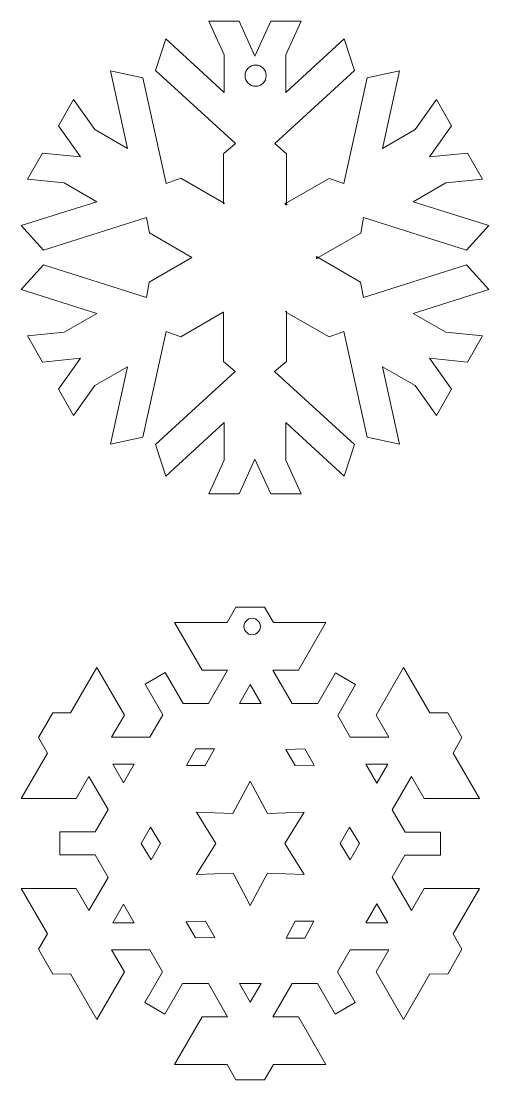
# Model space of a CAD drawing. Header units: millimetres. Extents: x -103 to 102, y -103 to 103.
# Drawn here: x 0.2 to 32.9, y -61.4 to 12.7 of the extents above; entities that cross this region are included whole.
import ezdxf

# ---------------------------------------------------------------- set-up
doc = ezdxf.new("R2010")
doc.units = ezdxf.units.MM
doc.header["$MEASUREMENT"] = 0
doc.layers.add('layer 1', color=7, linetype='Continuous')

msp = doc.modelspace()

# ---------------------------------------------------------------- linework, layer by layer
at = {"layer": 'layer 1', "color": 115, "lineweight": 9}
for points, knots in [([(24.3816, -16.4142), (24.3816, -16.4142), (26.6454, -16.9022), (26.6454, -16.9022), (26.6454, -16.9022), (26.6454, -16.9022), (25.4494, -11.4797), (25.4494, -11.4797), (25.4494, -11.4797), (25.4494, -11.4797), (27.7301, -12.7963), (27.7301, -12.7963), (27.7301, -12.7963), (27.7301, -12.7963), (29.2379, -14.9019), (29.2379, -14.9019), (29.2379, -14.9019), (29.2379, -14.9019), (30.291, -13.0606), (30.291, -13.0606), (30.291, -13.0606), (30.291, -13.0606), (28.736, -10.8904), (28.736, -10.8904), (28.736, -10.8904), (28.736, -10.8904), (31.393, -11.1519), (31.393, -11.1519), (31.393, -11.1519), (31.393, -11.1519), (32.4611, -9.3193), (32.4611, -9.3193), (32.4611, -9.3193), (32.4611, -9.3193), (29.8837, -9.0662), (29.8837, -9.0662), (29.8837, -9.0662), (29.8837, -9.0662), (27.6029, -7.7494), (27.6029, -7.7494), (27.6029, -7.7494), (27.6029, -7.7494), (32.8971, -6.0738), (32.8971, -6.0738), (32.8971, -6.0738), (32.8971, -6.0738), (31.3427, -4.3576), (31.3427, -4.3576), (31.3427, -4.3576), (31.3427, -4.3576), (24.127, -6.6429), (24.127, -6.6429), (24.127, -6.6429), (24.127, -6.6429), (23.9225, -5.568), (23.9225, -5.568), (23.9225, -5.568), (23.9225, -5.568), (20.9489, -3.8512), (20.9489, -3.8512), (20.9489, -3.8512), (20.9489, -3.8512), (20.8258, -3.9238), (20.8258, -3.9238), (20.8258, -3.9238), (20.8258, -3.9238), (20.8264, -3.8845), (20.8264, -3.8845), (20.8264, -3.8845), (20.8264, -3.8463), (20.8259, -3.8084), (20.8248, -3.7706), (20.8248, -3.7706), (20.8248, -3.7706), (20.9555, -3.8481), (20.9555, -3.8481), (20.9555, -3.8481), (20.9555, -3.8481), (23.9291, -2.1313), (23.9291, -2.1313), (23.9291, -2.1313), (23.9291, -2.1313), (24.1325, -1.0466), (24.1325, -1.0466), (24.1325, -1.0466), (24.1325, -1.0466), (31.3427, -3.3302), (31.3427, -3.3302), (31.3427, -3.3302), (31.3427, -3.3302), (32.8971, -1.6138), (32.8971, -1.6138), (32.8971, -1.6138), (32.8971, -1.6138), (27.6029, 0.0617), (27.6029, 0.0617), (27.6029, 0.0617), (27.6029, 0.0617), (29.8837, 1.3785), (29.8837, 1.3785), (29.8837, 1.3785), (29.8837, 1.3785), (32.4611, 1.6316), (32.4611, 1.6316), (32.4611, 1.6316), (32.4611, 1.6316), (31.393, 3.4642), (31.393, 3.4642), (31.393, 3.4642), (31.393, 3.4642), (28.736, 3.2027), (28.736, 3.2027), (28.736, 3.2027), (28.736, 3.2027), (30.291, 5.373), (30.291, 5.373), (30.291, 5.373), (30.291, 5.373), (29.2379, 7.2141), (29.2379, 7.2141), (29.2379, 7.2141), (29.2379, 7.2141), (27.7301, 5.1086), (27.7301, 5.1086), (27.7301, 5.1086), (27.7301, 5.1086), (25.4492, 3.7919), (25.4492, 3.7919), (25.4492, 3.7919), (25.4492, 3.7919), (26.6452, 9.2145), (26.6452, 9.2145), (26.6452, 9.2145), (26.6452, 9.2145), (24.3816, 8.7265), (24.3816, 8.7265), (24.3816, 8.7265), (24.3816, 8.7265), (22.7532, 1.3349), (22.7532, 1.3349), (22.7532, 1.3349), (22.7532, 1.3349), (21.7199, 1.6953), (21.7199, 1.6953), (21.7199, 1.6953), (21.7199, 1.6953), (18.7463, -0.0216), (18.7463, -0.0216), (18.7463, -0.0216), (18.7463, -0.0216), (18.7476, -0.17), (18.7476, -0.17), (18.7476, -0.17), (18.7029, -0.1426), (18.6578, -0.1159), (18.6121, -0.09), (18.6121, -0.09), (18.6121, -0.09), (18.7469, -0.0143), (18.7469, -0.0143), (18.7469, -0.0143), (18.7469, -0.0143), (18.7469, 3.4191), (18.7469, 3.4191), (18.7469, 3.4191), (18.7469, 3.4191), (17.9093, 4.1376), (17.9093, 4.1376), (17.9093, 4.1376), (17.9093, 4.1376), (23.492, 9.2399), (23.492, 9.2399), (23.492, 9.2399), (23.492, 9.2399), (22.7828, 11.4443), (22.7828, 11.4443), (22.7828, 11.4443), (22.7828, 11.4443), (18.6846, 7.6972), (18.6846, 7.6972), (18.6846, 7.6972), (18.6846, 7.6972), (18.6846, 10.3308), (18.6846, 10.3308), (18.6846, 10.3308), (18.6846, 10.3308), (19.7541, 12.6894), (19.7541, 12.6894), (19.7541, 12.6894), (19.7541, 12.6894), (17.6331, 12.6807), (17.6331, 12.6807), (17.6331, 12.6807), (17.6331, 12.6807), (16.5311, 10.249), (16.5311, 10.249), (16.5311, 10.249), (16.5311, 10.249), (15.4291, 12.6807), (15.4291, 12.6807), (15.4291, 12.6807), (15.4291, 12.6807), (13.308, 12.6894), (13.308, 12.6894), (13.308, 12.6894), (13.308, 12.6894), (14.3775, 10.3308), (14.3775, 10.3308), (14.3775, 10.3308), (14.3775, 10.3308), (14.3775, 7.6972), (14.3775, 7.6972), (14.3775, 7.6972), (14.3775, 7.6972), (10.2793, 11.4443), (10.2793, 11.4443), (10.2793, 11.4443), (10.2793, 11.4443), (9.5702, 9.2399), (9.5702, 9.2399), (9.5702, 9.2399), (9.5702, 9.2399), (15.1572, 4.134), (15.1572, 4.134), (15.1572, 4.134), (15.1572, 4.134), (14.3285, 3.4191), (14.3285, 3.4191), (14.3285, 3.4191), (14.3285, 3.4191), (14.3285, -0.0143), (14.3285, -0.0143), (14.3285, -0.0143), (14.3285, -0.0143), (14.3945, -0.0516), (14.3945, -0.0516), (14.3945, -0.0516), (14.3945, -0.0516), (14.3215, -0.0924), (14.3215, -0.0924), (14.3215, -0.0924), (14.3215, -0.0924), (14.3225, -0.0102), (14.3225, -0.0102), (14.3225, -0.0102), (14.3225, -0.0102), (11.3489, 1.7067), (11.3489, 1.7067), (11.3489, 1.7067), (11.3489, 1.7067), (10.3079, 1.3404), (10.3079, 1.3404), (10.3079, 1.3404), (10.3079, 1.3404), (8.6806, 8.7263), (8.6806, 8.7263), (8.6806, 8.7263), (8.6806, 8.7263), (6.417, 9.2144), (6.417, 9.2144), (6.417, 9.2144), (6.417, 9.2144), (7.613, 3.7917), (7.613, 3.7917), (7.613, 3.7917), (7.613, 3.7917), (5.3321, 5.1085), (5.3321, 5.1085), (5.3321, 5.1085), (5.3321, 5.1085), (3.8244, 7.2139), (3.8244, 7.2139), (3.8244, 7.2139), (3.8244, 7.2139), (2.7712, 5.3728), (2.7712, 5.3728), (2.7712, 5.3728), (2.7712, 5.3728), (4.3262, 3.2026), (4.3262, 3.2026), (4.3262, 3.2026), (4.3262, 3.2026), (1.6693, 3.464), (1.6693, 3.464), (1.6693, 3.464), (1.6693, 3.464), (0.6012, 1.6314), (0.6012, 1.6314), (0.6012, 1.6314), (0.6012, 1.6314), (3.1785, 1.3782), (3.1785, 1.3782), (3.1785, 1.3782), (3.1785, 1.3782), (5.4592, 0.0616), (5.4592, 0.0616), (5.4592, 0.0616), (5.4592, 0.0616), (0.1651, -1.614), (0.1651, -1.614), (0.1651, -1.614), (0.1651, -1.614), (1.7197, -3.3304), (1.7197, -3.3304), (1.7197, -3.3304), (1.7197, -3.3304), (8.9351, -1.045), (8.9351, -1.045), (8.9351, -1.045), (8.9351, -1.045), (9.1397, -2.1199), (9.1397, -2.1199), (9.1397, -2.1199), (9.1397, -2.1199), (12.1122, -3.8361), (12.1122, -3.8361), (12.1122, -3.8361), (12.1122, -3.8361), (12.112, -3.843), (12.112, -3.843), (12.112, -3.843), (12.112, -3.843), (12.1066, -3.8397), (12.1066, -3.8397), (12.1066, -3.8397), (12.1066, -3.8397), (9.133, -5.5565), (9.133, -5.5565), (9.133, -5.5565), (9.133, -5.5565), (8.9296, -6.6411), (8.9296, -6.6411), (8.9296, -6.6411), (8.9296, -6.6411), (1.7197, -4.3577), (1.7197, -4.3577), (1.7197, -4.3577), (1.7197, -4.3577), (0.1651, -6.074), (0.1651, -6.074), (0.1651, -6.074), (0.1651, -6.074), (5.4592, -7.7494), (5.4592, -7.7494), (5.4592, -7.7494), (5.4592, -7.7494), (3.1785, -9.0664), (3.1785, -9.0664), (3.1785, -9.0664), (3.1785, -9.0664), (0.6012, -9.3195), (0.6012, -9.3195), (0.6012, -9.3195), (0.6012, -9.3195), (1.6693, -11.152), (1.6693, -11.152), (1.6693, -11.152), (1.6693, -11.152), (4.3262, -10.8904), (4.3262, -10.8904), (4.3262, -10.8904), (4.3262, -10.8904), (2.7712, -13.0607), (2.7712, -13.0607), (2.7712, -13.0607), (2.7712, -13.0607), (3.8244, -14.902), (3.8244, -14.902), (3.8244, -14.902), (3.8244, -14.902), (5.3321, -12.7963), (5.3321, -12.7963), (5.3321, -12.7963), (5.3321, -12.7963), (7.613, -11.4797), (7.613, -11.4797), (7.613, -11.4797), (7.613, -11.4797), (6.417, -16.9022), (6.417, -16.9022), (6.417, -16.9022), (6.417, -16.9022), (8.6806, -16.4142), (8.6806, -16.4142), (8.6806, -16.4142), (8.6806, -16.4142), (10.3091, -9.0227), (10.3091, -9.0227), (10.3091, -9.0227), (10.3091, -9.0227), (11.3423, -9.383), (11.3423, -9.383), (11.3423, -9.383), (11.3423, -9.383), (14.3094, -7.67), (14.3094, -7.67), (14.3094, -7.67), (14.3094, -7.67), (14.3156, -7.6732), (14.3156, -7.6732), (14.3156, -7.6732), (14.3156, -7.6732), (14.3153, -7.6735), (14.3153, -7.6735), (14.3153, -7.6735), (14.3153, -7.6735), (14.3153, -11.1072), (14.3153, -11.1072), (14.3153, -11.1072), (14.3153, -11.1072), (15.1531, -11.8256), (15.1531, -11.8256), (15.1531, -11.8256), (15.1531, -11.8256), (9.5702, -16.9278), (9.5702, -16.9278), (9.5702, -16.9278), (9.5702, -16.9278), (10.2793, -19.1323), (10.2793, -19.1323), (10.2793, -19.1323), (10.2793, -19.1323), (14.3776, -15.3852), (14.3776, -15.3852), (14.3776, -15.3852), (14.3776, -15.3852), (14.3776, -18.0188), (14.3776, -18.0188), (14.3776, -18.0188), (14.3776, -18.0188), (13.3081, -20.3773), (13.3081, -20.3773), (13.3081, -20.3773), (13.3081, -20.3773), (15.4291, -20.3687), (15.4291, -20.3687), (15.4291, -20.3687), (15.4291, -20.3687), (16.5311, -17.9369), (16.5311, -17.9369), (16.5311, -17.9369), (16.5311, -17.9369), (17.6332, -20.3687), (17.6332, -20.3687), (17.6332, -20.3687), (17.6332, -20.3687), (19.7543, -20.3773), (19.7543, -20.3773), (19.7543, -20.3773), (19.7543, -20.3773), (18.6846, -18.0187), (18.6846, -18.0187), (18.6846, -18.0187), (18.6846, -18.0187), (18.6846, -15.3852), (18.6846, -15.3852), (18.6846, -15.3852), (18.6846, -15.3852), (22.7828, -19.1321), (22.7828, -19.1321), (22.7828, -19.1321), (22.7828, -19.1321), (23.4921, -16.9278), (23.4921, -16.9278), (23.4921, -16.9278), (23.4921, -16.9278), (17.9051, -11.8218), (17.9051, -11.8218), (17.9051, -11.8218), (17.9051, -11.8218), (18.7336, -11.1072), (18.7336, -11.1072), (18.7336, -11.1072), (18.7336, -11.1072), (18.7336, -7.6735), (18.7336, -7.6735), (18.7336, -7.6735), (18.7336, -7.6735), (18.677, -7.6415), (18.677, -7.6415), (18.677, -7.6415), (18.677, -7.6415), (18.7405, -7.6036), (18.7405, -7.6036), (18.7405, -7.6036), (18.7405, -7.6036), (18.7396, -7.6777), (18.7396, -7.6777), (18.7396, -7.6777), (18.7396, -7.6777), (21.7133, -9.3945), (21.7133, -9.3945), (21.7133, -9.3945), (21.7133, -9.3945), (22.7543, -9.0283), (22.7543, -9.0283), (22.7543, -9.0283), (22.7543, -9.0283), (24.3816, -16.4142), (24.3816, -16.4142)], [0, 0, 0, 0, 0.0079365, 0.0079365, 0.0079365, 0.0079365, 0.015873, 0.015873, 0.015873, 0.015873, 0.0238095, 0.0238095, 0.0238095, 0.0238095, 0.031746, 0.031746, 0.031746, 0.031746, 0.0396825, 0.0396825, 0.0396825, 0.0396825, 0.047619, 0.047619, 0.047619, 0.047619, 0.0555556, 0.0555556, 0.0555556, 0.0555556, 0.0634921, 0.0634921, 0.0634921, 0.0634921, 0.0714286, 0.0714286, 0.0714286, 0.0714286, 0.0793651, 0.0793651, 0.0793651, 0.0793651, 0.0873016, 0.0873016, 0.0873016, 0.0873016, 0.0952381, 0.0952381, 0.0952381, 0.0952381, 0.1031746, 0.1031746, 0.1031746, 0.1031746, 0.1111111, 0.1111111, 0.1111111, 0.1111111, 0.1190476, 0.1190476, 0.1190476, 0.1190476, 0.1269841, 0.1269841, 0.1269841, 0.1269841, 0.1349206, 0.1349206, 0.1349206, 0.1349206, 0.1428571, 0.1428571, 0.1428571, 0.1428571, 0.1507937, 0.1507937, 0.1507937, 0.1507937, 0.1587302, 0.1587302, 0.1587302, 0.1587302, 0.1666667, 0.1666667, 0.1666667, 0.1666667, 0.1746032, 0.1746032, 0.1746032, 0.1746032, 0.1825397, 0.1825397, 0.1825397, 0.1825397, 0.1904762, 0.1904762, 0.1904762, 0.1904762, 0.1984127, 0.1984127, 0.1984127, 0.1984127, 0.2063492, 0.2063492, 0.2063492, 0.2063492, 0.2142857, 0.2142857, 0.2142857, 0.2142857, 0.2222222, 0.2222222, 0.2222222, 0.2222222, 0.2301587, 0.2301587, 0.2301587, 0.2301587, 0.2380952, 0.2380952, 0.2380952, 0.2380952, 0.2460317, 0.2460317, 0.2460317, 0.2460317, 0.2539683, 0.2539683, 0.2539683, 0.2539683, 0.2619048, 0.2619048, 0.2619048, 0.2619048, 0.2698413, 0.2698413, 0.2698413, 0.2698413, 0.2777778, 0.2777778, 0.2777778, 0.2777778, 0.2857143, 0.2857143, 0.2857143, 0.2857143, 0.2936508, 0.2936508, 0.2936508, 0.2936508, 0.3015873, 0.3015873, 0.3015873, 0.3015873, 0.3095238, 0.3095238, 0.3095238, 0.3095238, 0.3174603, 0.3174603, 0.3174603, 0.3174603, 0.3253968, 0.3253968, 0.3253968, 0.3253968, 0.3333333, 0.3333333, 0.3333333, 0.3333333, 0.3412698, 0.3412698, 0.3412698, 0.3412698, 0.3492063, 0.3492063, 0.3492063, 0.3492063, 0.3571429, 0.3571429, 0.3571429, 0.3571429, 0.3650794, 0.3650794, 0.3650794, 0.3650794, 0.3730159, 0.3730159, 0.3730159, 0.3730159, 0.3809524, 0.3809524, 0.3809524, 0.3809524, 0.3888889, 0.3888889, 0.3888889, 0.3888889, 0.3968254, 0.3968254, 0.3968254, 0.3968254, 0.4047619, 0.4047619, 0.4047619, 0.4047619, 0.4126984, 0.4126984, 0.4126984, 0.4126984, 0.4206349, 0.4206349, 0.4206349, 0.4206349, 0.4285714, 0.4285714, 0.4285714, 0.4285714, 0.4365079, 0.4365079, 0.4365079, 0.4365079, 0.4444444, 0.4444444, 0.4444444, 0.4444444, 0.452381, 0.452381, 0.452381, 0.452381, 0.4603175, 0.4603175, 0.4603175, 0.4603175, 0.468254, 0.468254, 0.468254, 0.468254, 0.4761905, 0.4761905, 0.4761905, 0.4761905, 0.484127, 0.484127, 0.484127, 0.484127, 0.4920635, 0.4920635, 0.4920635, 0.4920635, 0.5, 0.5, 0.5, 0.5, 0.5079365, 0.5079365, 0.5079365, 0.5079365, 0.515873, 0.515873, 0.515873, 0.515873, 0.5238095, 0.5238095, 0.5238095, 0.5238095, 0.531746, 0.531746, 0.531746, 0.531746, 0.5396825, 0.5396825, 0.5396825, 0.5396825, 0.547619, 0.547619, 0.547619, 0.547619, 0.5555556, 0.5555556, 0.5555556, 0.5555556, 0.5634921, 0.5634921, 0.5634921, 0.5634921, 0.5714286, 0.5714286, 0.5714286, 0.5714286, 0.5793651, 0.5793651, 0.5793651, 0.5793651, 0.5873016, 0.5873016, 0.5873016, 0.5873016, 0.5952381, 0.5952381, 0.5952381, 0.5952381, 0.6031746, 0.6031746, 0.6031746, 0.6031746, 0.6111111, 0.6111111, 0.6111111, 0.6111111, 0.6190476, 0.6190476, 0.6190476, 0.6190476, 0.6269841, 0.6269841, 0.6269841, 0.6269841, 0.6349206, 0.6349206, 0.6349206, 0.6349206, 0.6428571, 0.6428571, 0.6428571, 0.6428571, 0.6507937, 0.6507937, 0.6507937, 0.6507937, 0.6587302, 0.6587302, 0.6587302, 0.6587302, 0.6666667, 0.6666667, 0.6666667, 0.6666667, 0.6746032, 0.6746032, 0.6746032, 0.6746032, 0.6825397, 0.6825397, 0.6825397, 0.6825397, 0.6904762, 0.6904762, 0.6904762, 0.6904762, 0.6984127, 0.6984127, 0.6984127, 0.6984127, 0.7063492, 0.7063492, 0.7063492, 0.7063492, 0.7142857, 0.7142857, 0.7142857, 0.7142857, 0.7222222, 0.7222222, 0.7222222, 0.7222222, 0.7301587, 0.7301587, 0.7301587, 0.7301587, 0.7380952, 0.7380952, 0.7380952, 0.7380952, 0.7460317, 0.7460317, 0.7460317, 0.7460317, 0.7539683, 0.7539683, 0.7539683, 0.7539683, 0.7619048, 0.7619048, 0.7619048, 0.7619048, 0.7698413, 0.7698413, 0.7698413, 0.7698413, 0.7777778, 0.7777778, 0.7777778, 0.7777778, 0.7857143, 0.7857143, 0.7857143, 0.7857143, 0.7936508, 0.7936508, 0.7936508, 0.7936508, 0.8015873, 0.8015873, 0.8015873, 0.8015873, 0.8095238, 0.8095238, 0.8095238, 0.8095238, 0.8174603, 0.8174603, 0.8174603, 0.8174603, 0.8253968, 0.8253968, 0.8253968, 0.8253968, 0.8333333, 0.8333333, 0.8333333, 0.8333333, 0.8412698, 0.8412698, 0.8412698, 0.8412698, 0.8492063, 0.8492063, 0.8492063, 0.8492063, 0.8571429, 0.8571429, 0.8571429, 0.8571429, 0.8650794, 0.8650794, 0.8650794, 0.8650794, 0.8730159, 0.8730159, 0.8730159, 0.8730159, 0.8809524, 0.8809524, 0.8809524, 0.8809524, 0.8888889, 0.8888889, 0.8888889, 0.8888889, 0.8968254, 0.8968254, 0.8968254, 0.8968254, 0.9047619, 0.9047619, 0.9047619, 0.9047619, 0.9126984, 0.9126984, 0.9126984, 0.9126984, 0.9206349, 0.9206349, 0.9206349, 0.9206349, 0.9285714, 0.9285714, 0.9285714, 0.9285714, 0.9365079, 0.9365079, 0.9365079, 0.9365079, 0.9444444, 0.9444444, 0.9444444, 0.9444444, 0.952381, 0.952381, 0.952381, 0.952381, 0.9603175, 0.9603175, 0.9603175, 0.9603175, 0.968254, 0.968254, 0.968254, 0.968254, 0.9761905, 0.9761905, 0.9761905, 0.9761905, 0.984127, 0.984127, 0.984127, 0.984127, 1, 1, 1, 1]), ([(16.5742, 9.6185), (16.9836, 9.6185), (17.3154, 9.2867), (17.3154, 8.8774), (17.3154, 8.8774), (17.3154, 8.4682), (16.9836, 8.1363), (16.5742, 8.1363), (16.5742, 8.1363), (16.165, 8.1363), (15.8331, 8.4682), (15.8331, 8.8774), (15.8331, 8.8774), (15.8331, 9.2867), (16.165, 9.6185), (16.5742, 9.6185)], [0, 0, 0, 0, 0.2, 0.2, 0.2, 0.2, 0.4, 0.4, 0.4, 0.4, 0.6, 0.6, 0.6, 0.6, 1, 1, 1, 1])]:
    msp.add_open_spline(points, degree=3, knots=knots, dxfattribs=at)
at = {"layer": 'layer 1', "color": 230, "lineweight": 9}
for points, knots in [([(32.2326, -47.9679), (32.2326, -47.9679), (32.2326, -47.9679), (32.2326, -47.9679), (32.2326, -47.9679), (32.2326, -47.9679), (30.3916, -51.1512), (30.3916, -51.1512), (30.3916, -51.1512), (30.3916, -51.1512), (31.0167, -52.23), (31.0167, -52.23), (31.0167, -52.23), (31.0167, -52.23), (30.0176, -53.9605), (30.0176, -53.9605), (30.0176, -53.9605), (30.0176, -53.9605), (28.771, -53.9585), (28.771, -53.9585), (28.771, -53.9585), (28.771, -53.9585), (26.9346, -57.1444), (26.9346, -57.1444), (26.9346, -57.1444), (26.9346, -57.1444), (25.0089, -53.8013), (25.0089, -53.8013), (25.0089, -53.8013), (25.0089, -53.8013), (25.9047, -52.2627), (25.9047, -52.2627), (25.9047, -52.2627), (25.9047, -52.2627), (23.2028, -52.2627), (23.2028, -52.2627), (23.2028, -52.2627), (23.2028, -52.2627), (22.3091, -53.8107), (22.3091, -53.8107), (22.3091, -53.8107), (22.3091, -53.8107), (23.5524, -55.9641), (23.5524, -55.9641), (23.5524, -55.9641), (23.5524, -55.9641), (22.1469, -56.7756), (22.1469, -56.7756), (22.1469, -56.7756), (22.1469, -56.7756), (20.9042, -54.6228), (20.9042, -54.6228), (20.9042, -54.6228), (20.9042, -54.6228), (19.1282, -54.623), (19.1282, -54.623), (19.1282, -54.623), (19.1282, -54.623), (17.7839, -56.9512), (17.7839, -56.9512), (17.7839, -56.9512), (17.7839, -56.9512), (19.5644, -56.9447), (19.5644, -56.9447), (19.5644, -56.9447), (19.5644, -56.9447), (21.4968, -60.2838), (21.4968, -60.2838), (21.4968, -60.2838), (21.4968, -60.2838), (17.8196, -60.2814), (17.8196, -60.2814), (17.8196, -60.2814), (17.8196, -60.2814), (17.198, -61.362), (17.198, -61.362), (17.198, -61.362), (17.198, -61.362), (15.1998, -61.362), (15.1998, -61.362), (15.1998, -61.362), (15.1998, -61.362), (14.5781, -60.2814), (14.5781, -60.2814), (14.5781, -60.2814), (14.5781, -60.2814), (10.9009, -60.2838), (10.9009, -60.2838), (10.9009, -60.2838), (10.9009, -60.2838), (12.8333, -56.9447), (12.8333, -56.9447), (12.8333, -56.9447), (12.8333, -56.9447), (14.6136, -56.9512), (14.6136, -56.9512), (14.6136, -56.9512), (14.6136, -56.9512), (13.2696, -54.6232), (13.2696, -54.6232), (13.2696, -54.6232), (13.2696, -54.6232), (11.4683, -54.6233), (11.4683, -54.6233), (11.4683, -54.6233), (11.4683, -54.6233), (10.232, -56.7647), (10.232, -56.7647), (10.232, -56.7647), (10.232, -56.7647), (8.8266, -55.9533), (8.8266, -55.9533), (8.8266, -55.9533), (8.8266, -55.9533), (10.0622, -53.8131), (10.0622, -53.8131), (10.0622, -53.8131), (10.0622, -53.8131), (9.167, -52.2627), (9.167, -52.2627), (9.167, -52.2627), (9.167, -52.2627), (6.493, -52.2627), (6.493, -52.2627), (6.493, -52.2627), (6.493, -52.2627), (7.3887, -53.8013), (7.3887, -53.8013), (7.3887, -53.8013), (7.3887, -53.8013), (5.4631, -57.1445), (5.4631, -57.1445), (5.4631, -57.1445), (5.4631, -57.1445), (3.6268, -53.9586), (3.6268, -53.9586), (3.6268, -53.9586), (3.6268, -53.9586), (2.3801, -53.9606), (2.3801, -53.9606), (2.3801, -53.9606), (2.3801, -53.9606), (1.3809, -52.23), (1.3809, -52.23), (1.3809, -52.23), (1.3809, -52.23), (2.006, -51.1513), (2.006, -51.1513), (2.006, -51.1513), (2.006, -51.1513), (0.1651, -47.9681), (0.1651, -47.9681), (0.1651, -47.9681), (0.1651, -47.9681), (4.0233, -47.972), (4.0233, -47.972), (4.0233, -47.972), (4.0233, -47.972), (4.9077, -49.5171), (4.9077, -49.5171), (4.9077, -49.5171), (4.9077, -49.5171), (6.2448, -47.2013), (6.2448, -47.2013), (6.2448, -47.2013), (6.2448, -47.2013), (5.337, -45.6292), (5.337, -45.6292), (5.337, -45.6292), (5.337, -45.6292), (2.8784, -45.6292), (2.8784, -45.6292), (2.8784, -45.6292), (2.8784, -45.6292), (2.8784, -44.0064), (2.8784, -44.0064), (2.8784, -44.0064), (2.8784, -44.0064), (5.3495, -44.0064), (5.3495, -44.0064), (5.3495, -44.0064), (5.3495, -44.0064), (6.2447, -42.4557), (6.2447, -42.4557), (6.2447, -42.4557), (6.2447, -42.4557), (4.9077, -40.1401), (4.9077, -40.1401), (4.9077, -40.1401), (4.9077, -40.1401), (4.0233, -41.6851), (4.0233, -41.6851), (4.0233, -41.6851), (4.0233, -41.6851), (0.1651, -41.6892), (0.1651, -41.6892), (0.1651, -41.6892), (0.1651, -41.6892), (2.006, -38.5059), (2.006, -38.5059), (2.006, -38.5059), (2.006, -38.5059), (1.3809, -37.4273), (1.3809, -37.4273), (1.3809, -37.4273), (1.3809, -37.4273), (2.3801, -35.6968), (2.3801, -35.6968), (2.3801, -35.6968), (2.3801, -35.6968), (3.6268, -35.6986), (3.6268, -35.6986), (3.6268, -35.6986), (3.6268, -35.6986), (5.4631, -32.5127), (5.4631, -32.5127), (5.4631, -32.5127), (5.4631, -32.5127), (7.3886, -35.856), (7.3886, -35.856), (7.3886, -35.856), (7.3886, -35.856), (6.493, -37.3946), (6.493, -37.3946), (6.493, -37.3946), (6.493, -37.3946), (9.1665, -37.3946), (9.1665, -37.3946), (9.1665, -37.3946), (9.1665, -37.3946), (10.0743, -35.822), (10.0743, -35.822), (10.0743, -35.822), (10.0743, -35.822), (8.8453, -33.6931), (8.8453, -33.6931), (8.8453, -33.6931), (8.8453, -33.6931), (10.2506, -32.8816), (10.2506, -32.8816), (10.2506, -32.8816), (10.2506, -32.8816), (11.4935, -35.0343), (11.4935, -35.0343), (11.4935, -35.0343), (11.4935, -35.0343), (13.2694, -35.0343), (13.2694, -35.0343), (13.2694, -35.0343), (13.2694, -35.0343), (14.6136, -32.706), (14.6136, -32.706), (14.6136, -32.706), (14.6136, -32.706), (12.8333, -32.7126), (12.8333, -32.7126), (12.8333, -32.7126), (12.8333, -32.7126), (10.9008, -29.3733), (10.9008, -29.3733), (10.9008, -29.3733), (10.9008, -29.3733), (14.5781, -29.3759), (14.5781, -29.3759), (14.5781, -29.3759), (14.5781, -29.3759), (15.1997, -28.2953), (15.1997, -28.2953), (15.1997, -28.2953), (15.1997, -28.2953), (17.198, -28.2953), (17.198, -28.2953), (17.198, -28.2953), (17.198, -28.2953), (17.8195, -29.3759), (17.8195, -29.3759), (17.8195, -29.3759), (17.8195, -29.3759), (21.4967, -29.3733), (21.4967, -29.3733), (21.4967, -29.3733), (21.4967, -29.3733), (19.5643, -32.7126), (19.5643, -32.7126), (19.5643, -32.7126), (19.5643, -32.7126), (17.7839, -32.706), (17.7839, -32.706), (17.7839, -32.706), (17.7839, -32.706), (19.128, -35.034), (19.128, -35.034), (19.128, -35.034), (19.128, -35.034), (20.9292, -35.0339), (20.9292, -35.0339), (20.9292, -35.0339), (20.9292, -35.0339), (22.1657, -32.8924), (22.1657, -32.8924), (22.1657, -32.8924), (22.1657, -32.8924), (23.5711, -33.7038), (23.5711, -33.7038), (23.5711, -33.7038), (23.5711, -33.7038), (22.3213, -35.8685), (22.3213, -35.8685), (22.3213, -35.8685), (22.3213, -35.8685), (23.2022, -37.3944), (23.2022, -37.3944), (23.2022, -37.3944), (23.2022, -37.3944), (25.9047, -37.3944), (25.9047, -37.3944), (25.9047, -37.3944), (25.9047, -37.3944), (25.0088, -35.8558), (25.0088, -35.8558), (25.0088, -35.8558), (25.0088, -35.8558), (26.9344, -32.5125), (26.9344, -32.5125), (26.9344, -32.5125), (26.9344, -32.5125), (28.7708, -35.6984), (28.7708, -35.6984), (28.7708, -35.6984), (28.7708, -35.6984), (30.0176, -35.6966), (30.0176, -35.6966), (30.0176, -35.6966), (30.0176, -35.6966), (31.0166, -37.4271), (31.0166, -37.4271), (31.0166, -37.4271), (31.0166, -37.4271), (30.3916, -38.5057), (30.3916, -38.5057), (30.3916, -38.5057), (30.3916, -38.5057), (32.2326, -41.689), (32.2326, -41.689), (32.2326, -41.689), (32.2326, -41.689), (28.3745, -41.6851), (28.3745, -41.6851), (28.3745, -41.6851), (28.3745, -41.6851), (27.4899, -40.14), (27.4899, -40.14), (27.4899, -40.14), (27.4899, -40.14), (26.1387, -42.4804), (26.1387, -42.4804), (26.1387, -42.4804), (26.1387, -42.4804), (27.0323, -44.0279), (27.0323, -44.0279), (27.0323, -44.0279), (27.0323, -44.0279), (29.5193, -44.0279), (29.5193, -44.0279), (29.5193, -44.0279), (29.5193, -44.0279), (29.5193, -45.6507), (29.5193, -45.6507), (29.5193, -45.6507), (29.5193, -45.6507), (27.0198, -45.6507), (27.0198, -45.6507), (27.0198, -45.6507), (27.0198, -45.6507), (26.1389, -47.1768), (26.1389, -47.1768), (26.1389, -47.1768), (26.1389, -47.1768), (27.4899, -49.517), (27.4899, -49.517), (27.4899, -49.517), (27.4899, -49.517), (28.3745, -47.972), (28.3745, -47.972), (28.3745, -47.972), (28.3745, -47.972), (32.2326, -47.9679), (32.2326, -47.9679)], [0, 0, 0, 0, 0.0102041, 0.0102041, 0.0102041, 0.0102041, 0.0204082, 0.0204082, 0.0204082, 0.0204082, 0.0306122, 0.0306122, 0.0306122, 0.0306122, 0.0408163, 0.0408163, 0.0408163, 0.0408163, 0.0510204, 0.0510204, 0.0510204, 0.0510204, 0.0612245, 0.0612245, 0.0612245, 0.0612245, 0.0714286, 0.0714286, 0.0714286, 0.0714286, 0.0816327, 0.0816327, 0.0816327, 0.0816327, 0.0918367, 0.0918367, 0.0918367, 0.0918367, 0.1020408, 0.1020408, 0.1020408, 0.1020408, 0.1122449, 0.1122449, 0.1122449, 0.1122449, 0.122449, 0.122449, 0.122449, 0.122449, 0.1326531, 0.1326531, 0.1326531, 0.1326531, 0.1428571, 0.1428571, 0.1428571, 0.1428571, 0.1530612, 0.1530612, 0.1530612, 0.1530612, 0.1632653, 0.1632653, 0.1632653, 0.1632653, 0.1734694, 0.1734694, 0.1734694, 0.1734694, 0.1836735, 0.1836735, 0.1836735, 0.1836735, 0.1938776, 0.1938776, 0.1938776, 0.1938776, 0.2040816, 0.2040816, 0.2040816, 0.2040816, 0.2142857, 0.2142857, 0.2142857, 0.2142857, 0.2244898, 0.2244898, 0.2244898, 0.2244898, 0.2346939, 0.2346939, 0.2346939, 0.2346939, 0.244898, 0.244898, 0.244898, 0.244898, 0.255102, 0.255102, 0.255102, 0.255102, 0.2653061, 0.2653061, 0.2653061, 0.2653061, 0.2755102, 0.2755102, 0.2755102, 0.2755102, 0.2857143, 0.2857143, 0.2857143, 0.2857143, 0.2959184, 0.2959184, 0.2959184, 0.2959184, 0.3061224, 0.3061224, 0.3061224, 0.3061224, 0.3163265, 0.3163265, 0.3163265, 0.3163265, 0.3265306, 0.3265306, 0.3265306, 0.3265306, 0.3367347, 0.3367347, 0.3367347, 0.3367347, 0.3469388, 0.3469388, 0.3469388, 0.3469388, 0.3571429, 0.3571429, 0.3571429, 0.3571429, 0.3673469, 0.3673469, 0.3673469, 0.3673469, 0.377551, 0.377551, 0.377551, 0.377551, 0.3877551, 0.3877551, 0.3877551, 0.3877551, 0.3979592, 0.3979592, 0.3979592, 0.3979592, 0.4081633, 0.4081633, 0.4081633, 0.4081633, 0.4183673, 0.4183673, 0.4183673, 0.4183673, 0.4285714, 0.4285714, 0.4285714, 0.4285714, 0.4387755, 0.4387755, 0.4387755, 0.4387755, 0.4489796, 0.4489796, 0.4489796, 0.4489796, 0.4591837, 0.4591837, 0.4591837, 0.4591837, 0.4693878, 0.4693878, 0.4693878, 0.4693878, 0.4795918, 0.4795918, 0.4795918, 0.4795918, 0.4897959, 0.4897959, 0.4897959, 0.4897959, 0.5, 0.5, 0.5, 0.5, 0.5102041, 0.5102041, 0.5102041, 0.5102041, 0.5204082, 0.5204082, 0.5204082, 0.5204082, 0.5306122, 0.5306122, 0.5306122, 0.5306122, 0.5408163, 0.5408163, 0.5408163, 0.5408163, 0.5510204, 0.5510204, 0.5510204, 0.5510204, 0.5612245, 0.5612245, 0.5612245, 0.5612245, 0.5714286, 0.5714286, 0.5714286, 0.5714286, 0.5816327, 0.5816327, 0.5816327, 0.5816327, 0.5918367, 0.5918367, 0.5918367, 0.5918367, 0.6020408, 0.6020408, 0.6020408, 0.6020408, 0.6122449, 0.6122449, 0.6122449, 0.6122449, 0.622449, 0.622449, 0.622449, 0.622449, 0.6326531, 0.6326531, 0.6326531, 0.6326531, 0.6428571, 0.6428571, 0.6428571, 0.6428571, 0.6530612, 0.6530612, 0.6530612, 0.6530612, 0.6632653, 0.6632653, 0.6632653, 0.6632653, 0.6734694, 0.6734694, 0.6734694, 0.6734694, 0.6836735, 0.6836735, 0.6836735, 0.6836735, 0.6938776, 0.6938776, 0.6938776, 0.6938776, 0.7040816, 0.7040816, 0.7040816, 0.7040816, 0.7142857, 0.7142857, 0.7142857, 0.7142857, 0.7244898, 0.7244898, 0.7244898, 0.7244898, 0.7346939, 0.7346939, 0.7346939, 0.7346939, 0.744898, 0.744898, 0.744898, 0.744898, 0.755102, 0.755102, 0.755102, 0.755102, 0.7653061, 0.7653061, 0.7653061, 0.7653061, 0.7755102, 0.7755102, 0.7755102, 0.7755102, 0.7857143, 0.7857143, 0.7857143, 0.7857143, 0.7959184, 0.7959184, 0.7959184, 0.7959184, 0.8061224, 0.8061224, 0.8061224, 0.8061224, 0.8163265, 0.8163265, 0.8163265, 0.8163265, 0.8265306, 0.8265306, 0.8265306, 0.8265306, 0.8367347, 0.8367347, 0.8367347, 0.8367347, 0.8469388, 0.8469388, 0.8469388, 0.8469388, 0.8571429, 0.8571429, 0.8571429, 0.8571429, 0.8673469, 0.8673469, 0.8673469, 0.8673469, 0.877551, 0.877551, 0.877551, 0.877551, 0.8877551, 0.8877551, 0.8877551, 0.8877551, 0.8979592, 0.8979592, 0.8979592, 0.8979592, 0.9081633, 0.9081633, 0.9081633, 0.9081633, 0.9183673, 0.9183673, 0.9183673, 0.9183673, 0.9285714, 0.9285714, 0.9285714, 0.9285714, 0.9387755, 0.9387755, 0.9387755, 0.9387755, 0.9489796, 0.9489796, 0.9489796, 0.9489796, 0.9591837, 0.9591837, 0.9591837, 0.9591837, 0.9693878, 0.9693878, 0.9693878, 0.9693878, 0.9795918, 0.9795918, 0.9795918, 0.9795918, 1, 1, 1, 1]), ([(16.3334, -29.0769), (16.6513, -29.0769), (16.909, -29.3345), (16.909, -29.6525), (16.909, -29.6525), (16.909, -29.9703), (16.6513, -30.228), (16.3334, -30.228), (16.3334, -30.228), (16.0155, -30.228), (15.7579, -29.9703), (15.7579, -29.6525), (15.7579, -29.6525), (15.7579, -29.3345), (16.0155, -29.0769), (16.3334, -29.0769)], [0, 0, 0, 0, 0.2, 0.2, 0.2, 0.2, 0.4, 0.4, 0.4, 0.4, 0.6, 0.6, 0.6, 0.6, 1, 1, 1, 1]), ([(15.4392, -35.0342), (15.4392, -35.0342), (15.4392, -35.0342), (15.4392, -35.0342), (15.4392, -35.0342), (15.4392, -35.0342), (16.9584, -35.0341), (16.9584, -35.0341), (16.9584, -35.0341), (16.9584, -35.0341), (16.1988, -33.7183), (16.1988, -33.7183), (16.1988, -33.7183), (16.1988, -33.7183), (15.4392, -35.0342), (15.4392, -35.0342)], [0, 0, 0, 0, 0.2, 0.2, 0.2, 0.2, 0.4, 0.4, 0.4, 0.4, 0.6, 0.6, 0.6, 0.6, 1, 1, 1, 1]), ([(12.3831, -38.2126), (12.3831, -38.2126), (12.3831, -38.2126), (12.3831, -38.2126), (12.3831, -38.2126), (12.3831, -38.2126), (11.7421, -39.3859), (11.7421, -39.3859), (11.7421, -39.3859), (11.7421, -39.3859), (13.0537, -39.3859), (13.0537, -39.3859), (13.0537, -39.3859), (13.0537, -39.3859), (13.6945, -38.2126), (13.6945, -38.2126), (13.6945, -38.2126), (13.6945, -38.2126), (12.3831, -38.2126), (12.3831, -38.2126)], [0, 0, 0, 0, 0.1666667, 0.1666667, 0.1666667, 0.1666667, 0.3333333, 0.3333333, 0.3333333, 0.3333333, 0.5, 0.5, 0.5, 0.5, 0.6666667, 0.6666667, 0.6666667, 0.6666667, 1, 1, 1, 1]), ([(20.0206, -38.216), (20.0206, -38.216), (20.0206, -38.216), (20.0206, -38.216), (20.0206, -38.216), (20.0206, -38.216), (18.6839, -38.2476), (18.6839, -38.2476), (18.6839, -38.2476), (18.6839, -38.2476), (19.3397, -39.3834), (19.3397, -39.3834), (19.3397, -39.3834), (19.3397, -39.3834), (20.6763, -39.3517), (20.6763, -39.3517), (20.6763, -39.3517), (20.6763, -39.3517), (20.0206, -38.216), (20.0206, -38.216)], [0, 0, 0, 0, 0.1666667, 0.1666667, 0.1666667, 0.1666667, 0.3333333, 0.3333333, 0.3333333, 0.3333333, 0.5, 0.5, 0.5, 0.5, 0.6666667, 0.6666667, 0.6666667, 0.6666667, 1, 1, 1, 1]), ([(7.3294, -40.5768), (7.3294, -40.5768), (7.3294, -40.5768), (7.3294, -40.5768), (7.3294, -40.5768), (7.3294, -40.5768), (8.0818, -39.2735), (8.0818, -39.2735), (8.0818, -39.2735), (8.0818, -39.2735), (6.577, -39.2735), (6.577, -39.2735), (6.577, -39.2735), (6.577, -39.2735), (7.3294, -40.5768), (7.3294, -40.5768)], [0, 0, 0, 0, 0.2, 0.2, 0.2, 0.2, 0.4, 0.4, 0.4, 0.4, 0.6, 0.6, 0.6, 0.6, 1, 1, 1, 1]), ([(24.2871, -39.2734), (24.2871, -39.2734), (24.2871, -39.2734), (24.2871, -39.2734), (24.2871, -39.2734), (24.2871, -39.2734), (25.0538, -40.6013), (25.0538, -40.6013), (25.0538, -40.6013), (25.0538, -40.6013), (25.8206, -39.2734), (25.8206, -39.2734), (25.8206, -39.2734), (25.8206, -39.2734), (24.2871, -39.2734), (24.2871, -39.2734)], [0, 0, 0, 0, 0.2, 0.2, 0.2, 0.2, 0.4, 0.4, 0.4, 0.4, 0.6, 0.6, 0.6, 0.6, 1, 1, 1, 1]), ([(14.9911, -42.7317), (14.9911, -42.7317), (12.4287, -42.6466), (12.4287, -42.6466), (12.4287, -42.6466), (12.4287, -42.6466), (13.7837, -44.8231), (13.7837, -44.8231), (13.7837, -44.8231), (13.7837, -44.8231), (12.4289, -47.0001), (12.4289, -47.0001), (12.4289, -47.0001), (12.4289, -47.0001), (14.9914, -46.9147), (14.9914, -46.9147), (14.9914, -46.9147), (14.9914, -46.9147), (16.1988, -49.1766), (16.1988, -49.1766), (16.1988, -49.1766), (16.1988, -49.1766), (17.4065, -46.9146), (17.4065, -46.9146), (17.4065, -46.9146), (17.4065, -46.9146), (19.969, -46.9997), (19.969, -46.9997), (19.969, -46.9997), (19.969, -46.9997), (18.6138, -44.8231), (18.6138, -44.8231), (18.6138, -44.8231), (18.6138, -44.8231), (19.9687, -42.6462), (19.9687, -42.6462), (19.9687, -42.6462), (19.9687, -42.6462), (17.4063, -42.7316), (17.4063, -42.7316), (17.4063, -42.7316), (17.4063, -42.7316), (16.1988, -40.4697), (16.1988, -40.4697), (16.1988, -40.4697), (16.1988, -40.4697), (14.9911, -42.7317), (14.9911, -42.7317)], [0, 0, 0, 0, 0.0769231, 0.0769231, 0.0769231, 0.0769231, 0.1538462, 0.1538462, 0.1538462, 0.1538462, 0.2307692, 0.2307692, 0.2307692, 0.2307692, 0.3076923, 0.3076923, 0.3076923, 0.3076923, 0.3846154, 0.3846154, 0.3846154, 0.3846154, 0.4615385, 0.4615385, 0.4615385, 0.4615385, 0.5384615, 0.5384615, 0.5384615, 0.5384615, 0.6153846, 0.6153846, 0.6153846, 0.6153846, 0.6923077, 0.6923077, 0.6923077, 0.6923077, 0.7692308, 0.7692308, 0.7692308, 0.7692308, 0.8461538, 0.8461538, 0.8461538, 0.8461538, 1, 1, 1, 1]), ([(8.5612, -44.825), (8.5612, -44.825), (8.5612, -44.825), (8.5612, -44.825), (8.5612, -44.825), (8.5612, -44.825), (9.257, -45.9668), (9.257, -45.9668), (9.257, -45.9668), (9.257, -45.9668), (9.9128, -44.831), (9.9128, -44.831), (9.9128, -44.831), (9.9128, -44.831), (9.2169, -43.6894), (9.2169, -43.6894), (9.2169, -43.6894), (9.2169, -43.6894), (8.5612, -44.825), (8.5612, -44.825)], [0, 0, 0, 0, 0.1666667, 0.1666667, 0.1666667, 0.1666667, 0.3333333, 0.3333333, 0.3333333, 0.3333333, 0.5, 0.5, 0.5, 0.5, 0.6666667, 0.6666667, 0.6666667, 0.6666667, 1, 1, 1, 1]), ([(23.8364, -44.832), (23.8364, -44.832), (23.8364, -44.832), (23.8364, -44.832), (23.8364, -44.832), (23.8364, -44.832), (23.1406, -43.6904), (23.1406, -43.6904), (23.1406, -43.6904), (23.1406, -43.6904), (22.485, -44.826), (22.485, -44.826), (22.485, -44.826), (22.485, -44.826), (23.1807, -45.9678), (23.1807, -45.9678), (23.1807, -45.9678), (23.1807, -45.9678), (23.8364, -44.832), (23.8364, -44.832)], [0, 0, 0, 0, 0.1666667, 0.1666667, 0.1666667, 0.1666667, 0.3333333, 0.3333333, 0.3333333, 0.3333333, 0.5, 0.5, 0.5, 0.5, 0.6666667, 0.6666667, 0.6666667, 0.6666667, 1, 1, 1, 1]), ([(8.0823, -50.3838), (8.0823, -50.3838), (8.0823, -50.3838), (8.0823, -50.3838), (8.0823, -50.3838), (8.0823, -50.3838), (7.3296, -49.0802), (7.3296, -49.0802), (7.3296, -49.0802), (7.3296, -49.0802), (6.577, -50.3838), (6.577, -50.3838), (6.577, -50.3838), (6.577, -50.3838), (8.0823, -50.3838), (8.0823, -50.3838)], [0, 0, 0, 0, 0.2, 0.2, 0.2, 0.2, 0.4, 0.4, 0.4, 0.4, 0.6, 0.6, 0.6, 0.6, 1, 1, 1, 1]), ([(25.8206, -50.3837), (25.8206, -50.3837), (25.8206, -50.3837), (25.8206, -50.3837), (25.8206, -50.3837), (25.8206, -50.3837), (25.054, -49.0558), (25.054, -49.0558), (25.054, -49.0558), (25.054, -49.0558), (24.2874, -50.3837), (24.2874, -50.3837), (24.2874, -50.3837), (24.2874, -50.3837), (25.8206, -50.3837), (25.8206, -50.3837)], [0, 0, 0, 0, 0.2, 0.2, 0.2, 0.2, 0.4, 0.4, 0.4, 0.4, 0.6, 0.6, 0.6, 0.6, 1, 1, 1, 1]), ([(12.3769, -51.4411), (12.3769, -51.4411), (12.3769, -51.4411), (12.3769, -51.4411), (12.3769, -51.4411), (12.3769, -51.4411), (13.7136, -51.4095), (13.7136, -51.4095), (13.7136, -51.4095), (13.7136, -51.4095), (13.0578, -50.2738), (13.0578, -50.2738), (13.0578, -50.2738), (13.0578, -50.2738), (11.7212, -50.3055), (11.7212, -50.3055), (11.7212, -50.3055), (11.7212, -50.3055), (12.3769, -51.4411), (12.3769, -51.4411)], [0, 0, 0, 0, 0.1666667, 0.1666667, 0.1666667, 0.1666667, 0.3333333, 0.3333333, 0.3333333, 0.3333333, 0.5, 0.5, 0.5, 0.5, 0.6666667, 0.6666667, 0.6666667, 0.6666667, 1, 1, 1, 1]), ([(20.0146, -51.4447), (20.0146, -51.4447), (20.0146, -51.4447), (20.0146, -51.4447), (20.0146, -51.4447), (20.0146, -51.4447), (20.6555, -50.2713), (20.6555, -50.2713), (20.6555, -50.2713), (20.6555, -50.2713), (19.344, -50.2713), (19.344, -50.2713), (19.344, -50.2713), (19.344, -50.2713), (18.7031, -51.4447), (18.7031, -51.4447), (18.7031, -51.4447), (18.7031, -51.4447), (20.0146, -51.4447), (20.0146, -51.4447)], [0, 0, 0, 0, 0.1666667, 0.1666667, 0.1666667, 0.1666667, 0.3333333, 0.3333333, 0.3333333, 0.3333333, 0.5, 0.5, 0.5, 0.5, 0.6666667, 0.6666667, 0.6666667, 0.6666667, 1, 1, 1, 1]), ([(16.9585, -54.623), (16.9585, -54.623), (16.9585, -54.623), (16.9585, -54.623), (16.9585, -54.623), (16.9585, -54.623), (15.4392, -54.6231), (15.4392, -54.6231), (15.4392, -54.6231), (15.4392, -54.6231), (16.1989, -55.9389), (16.1989, -55.9389), (16.1989, -55.9389), (16.1989, -55.9389), (16.9585, -54.623), (16.9585, -54.623)], [0, 0, 0, 0, 0.2, 0.2, 0.2, 0.2, 0.4, 0.4, 0.4, 0.4, 0.6, 0.6, 0.6, 0.6, 1, 1, 1, 1])]:
    msp.add_open_spline(points, degree=3, knots=knots, dxfattribs=at)

doc.saveas('drawing.dxf')
